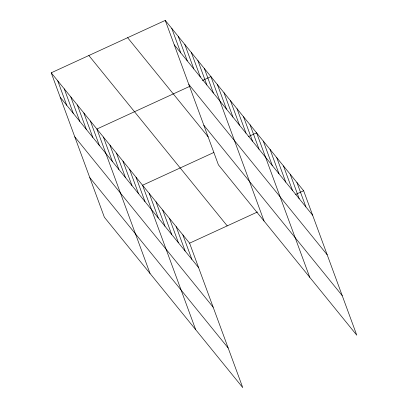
<?xml version="1.0" encoding="UTF-8"?>
<svg xmlns="http://www.w3.org/2000/svg" width="408" height="408" viewBox="0 0 408 408"><rect width="100%" height="100%" fill="white"/><g stroke="black" fill="none" stroke-linecap="round" stroke-linejoin="round"><path stroke-width="0.61" d="M51.224 72.808L189.598 243.168L242.74 387.6L104.366 217.24L51.224 72.808L165.26 20.4L303.634 190.76L356.776 335.192L218.402 164.832L165.26 20.4M189.827 86.312L96.89 129.025L150.027 273.457M202.373 80.549L210.926 76.617L264.063 221.049M213.823 152.49L142.55 185.247L195.692 329.679M248.605 136.507L256.586 132.84L309.728 277.272M189.598 243.168L257.453 211.987M295.652 194.427L303.634 190.76M174.252 44.834L312.625 215.195M188.822 84.436L327.196 254.796M203.832 125.236L342.205 295.596M127.627 37.694L208.213 136.904M88.857 55.514L227.231 225.874M60.216 97.242L198.589 267.602M74.786 136.843L213.16 307.204M89.796 177.643L228.169 348.004M296.912 182.483L305.903 206.922M290.195 174.211L299.186 198.645M283.473 165.934L292.465 190.373M276.752 157.661L285.743 182.096M270.03 149.389L279.021 173.823M263.308 141.112L272.299 165.551M250.063 124.807L259.055 149.241M243.54 116.775L252.532 141.214M237.017 108.742L246.009 133.181M230.494 100.715L239.486 125.149M223.972 92.682L232.963 117.116M217.449 84.65L226.44 109.089M204.398 68.59L213.389 93.024M197.875 60.557L206.866 84.992M191.352 52.525L200.343 76.964M184.829 44.492L193.82 68.932M178.306 36.465L187.298 60.899M171.783 28.433L180.775 52.867M182.876 234.891L191.867 259.33M176.159 226.619L185.15 251.053M169.437 218.341L178.429 242.78M162.716 210.069L171.707 234.503M155.994 201.797L164.985 226.231M149.272 193.519L158.263 217.959M136.027 177.215L145.019 201.649M129.504 169.182L138.496 193.621M122.981 161.15L131.973 185.589M116.459 153.122L125.45 177.556M109.936 145.09L118.927 169.524M103.413 137.057L112.404 161.497M90.367 120.998L99.353 145.432M83.839 112.965L92.83 137.399M77.316 104.933L86.307 129.372M70.793 96.9L79.784 121.339M64.27 88.873L73.261 113.307M57.747 80.84L66.739 105.274"/></g></svg>
